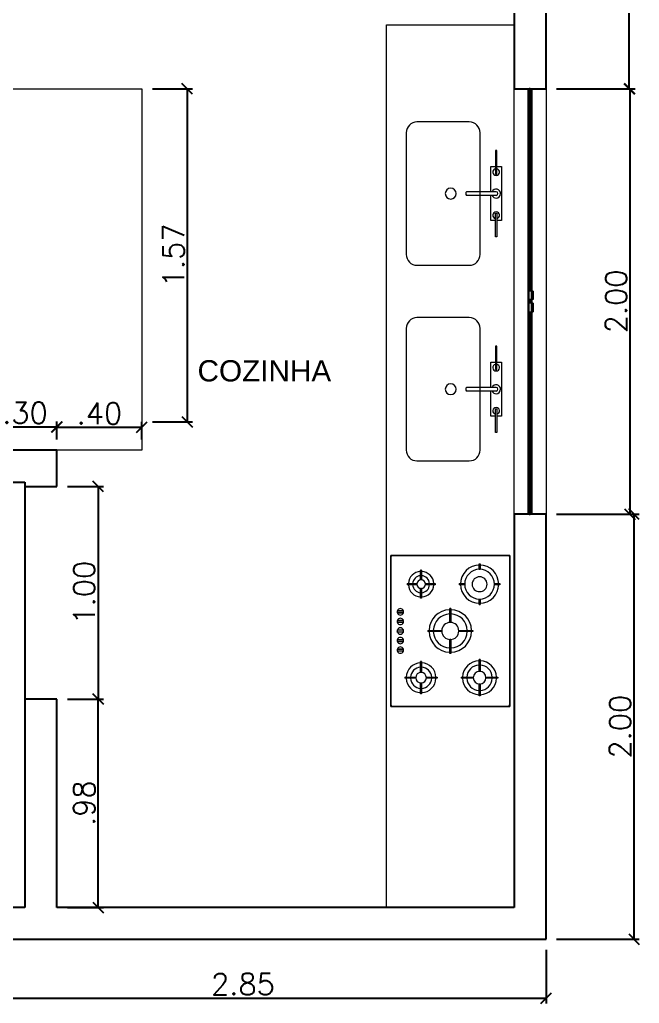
# Model space of a CAD drawing. Header units: metres. Extents: x 49881.8 to 49890.2, y 45902.3 to 45921.9.
# Drawn here: x 49886.631 to 49889.545, y 45902.291 to 45906.917 of the extents above; entities that cross this region are included whole.
import ezdxf

# ---------------------------------------------------------------- set-up
doc = ezdxf.new("R2010")
doc.units = ezdxf.units.M
for name, color, linetype, lineweight in [('A-FLOR-PATT', 8, 'Continuous', 9), ('A-GLAZ', 151, 'Continuous', 9), ('P-SANR-FIXT', 6, 'Continuous', 9), ('Q-SPCQ', 91, 'Continuous', 9)]:
    doc.layers.add(name, color=color, linetype=linetype, lineweight=lineweight)
doc.layers.add('ARQ-ALVNARIA (Paredes)', color=4, linetype='Continuous')
doc.layers.add('LEGENDAS', color=30, linetype='Continuous')
doc.styles.add('ROMANS', font='romans.shx')
doc.styles.get("Standard").update_dxf_attribs({"font": 'arial.ttf'})
doc.dimstyles.new('1-50', dxfattribs={"dimscale": 0.5, "dimtxt": 0.2, "dimasz": 0.1, "dimexe": 0.05, "dimexo": 0.1, "dimgap": 0.03, "dimtad": 1, "dimzin": 5, "dimdsep": 46, "dimtxsty": 'ROMANS', "dimblk": 'OBLIQUE', "dimcen": 0, "dimclrd": 256, "dimclre": 256, "dimclrt": 2, "dimadec": 0, "dimazin": 0, "dimtfac": 1, "dimtofl": 0, "dimtmove": 2, "dimatfit": 3, "dimfxl": 0.04, "dimtolj": 1, "dimtzin": 1, "dimarcsym": 0})

# ---------------------------------------------------------------- blocks, each defined once
blk = doc.blocks.new('Janela Blindex - Janela Blindex-1385514-1º PAVIMENTO')
at = {"layer": 'A-GLAZ'}
for p, q in [((1, 0.01), (-1, 0.01)), ((-1, 0.01), (-1, 0.005)), ((-1, 0.005), (1, 0.005)), ((-0.0484, 0.0145), (-0.0484, 0.01)), ((-0.0484, 0.0145), (-0.0284, 0.0145)), ((-0.0484, 0.005), (-0.0484, -0.005)), ((-0.0284, 0.0145), (-0.0084, 0.0145)), ((-0.0084, 0.0145), (-0.0084, 0.01)), ((-0.0084, 0.005), (-0.0084, -0.005)), ((0.0084, 0.0145), (0.0304, 0.0145)), ((0.0084, 0.0145), (0.0084, 0.01)), ((0.0084, 0.005), (0.0084, -0.005)), ((0.0304, 0.0145), (0.0484, 0.0145)), ((0.0484, 0.01), (0.0484, 0.0145)), ((0.0484, -0.005), (0.0484, 0.005)), ((1, 0.005), (1, 0.01)), ((1, -0.005), (-1, -0.005)), ((-1, -0.005), (-1, -0.01)), ((-1, -0.01), (1, -0.01)), ((1, -0.01), (1, -0.005))]:
    blk.add_line(p, q, dxfattribs=at)
at = {"layer": 'A-GLAZ', "lineweight": 25}
for p, q in [((-0.0484, 0.004), (-0.55, 0.004)), ((-0.55, 0.004), (-0.55, 0.001)), ((-0.55, 0.001), (-0.0484, 0.001)), ((-0.0084, 0.004), (0.0084, 0.004)), ((0.0084, 0.004), (-0.0084, 0.004)), ((0.0084, 0.001), (-0.0084, 0.001)), ((-0.0084, 0.001), (0.0084, 0.001)), ((0.55, 0.004), (0.0484, 0.004)), ((0.0484, 0.001), (0.55, 0.001)), ((0.55, 0.001), (0.55, 0.004)), ((-0.986, 0), (-1, 0)), ((-1, 0), (-1, -0.001)), ((-1, -0.001), (-0.986, -0.001)), ((-0.5, -0.001), (-1, -0.001)), ((-1, -0.001), (-1, -0.004)), ((-0.986, -0.004), (-1, -0.004)), ((-1, -0.004), (-1, -0.005)), ((-1, -0.004), (-0.5, -0.004)), ((-0.986, -0.001), (-0.986, 0)), ((-0.986, -0.005), (-0.986, -0.004)), ((-0.5134, 0), (-0.5134, -0.001)), ((-0.4984, 0), (-0.5134, 0)), ((-0.5134, -0.001), (-0.5, -0.001)), ((-0.5, -0.004), (-0.5134, -0.004)), ((-0.5134, -0.004), (-0.5134, -0.005)), ((-0.5, -0.001), (-0.5, -0.004)), ((-0.5, -0.004), (-0.5, -0.001)), ((-0.4984, -0.005), (-0.4984, 0)), ((-0.0084, 0), (0.0084, 0)), ((0.5134, 0), (0.4984, 0)), ((0.4984, 0), (0.4984, -0.005)), ((0.5, -0.004), (0.5, -0.001)), ((0.5, -0.001), (0.5134, -0.001)), ((1, -0.001), (0.5, -0.001)), ((0.5, -0.001), (0.5, -0.004)), ((0.5134, -0.004), (0.5, -0.004)), ((0.5, -0.004), (1, -0.004)), ((0.5134, -0.001), (0.5134, 0)), ((0.5134, -0.005), (0.5134, -0.004)), ((1, 0), (0.9856, 0)), ((0.9856, 0), (0.9856, -0.001)), ((0.9856, -0.001), (1, -0.001)), ((1, -0.004), (0.9856, -0.004)), ((0.9856, -0.004), (0.9856, -0.005)), ((1, -0.001), (1, 0)), ((1, -0.004), (1, -0.001)), ((1, -0.005), (1, -0.004))]:
    blk.add_line(p, q, dxfattribs=at)
blk = doc.blocks.new('_Oblique')
at = {"color": 0, "linetype": 'ByBlock', "lineweight": -2}
blk.add_line((-0.5, -0.5), (0.5, 0.5), dxfattribs=at)
blk = doc.blocks.new('*D96')
at = {"layer": 'Defpoints', "color": 0, "transparency": 16777216}
for p in [(49886.8064, 45905.0022), (49886.5064, 45904.8918), (49886.8064, 45904.8918)]:
    blk.add_point(p, dxfattribs=at)
at = {"layer": 'LEGENDAS', "lineweight": -2, "transparency": 16777216}
for p, q in [((49886.5064, 45904.9418), (49886.5064, 45905.0272)), ((49886.5064, 45905.0022), (49886.8064, 45905.0022)), ((49886.8064, 45904.9418), (49886.8064, 45905.0272))]:
    blk.add_line(p, q, dxfattribs=at)
at = {"layer": 'LEGENDAS', "lineweight": -2, "transparency": 16777216, "xscale": 0.05, "yscale": 0.05, "zscale": 0.05, "rotation": 180}
blk.add_blockref('_Oblique', (49886.5064, 45905.0022), dxfattribs=at)
at = {"layer": 'LEGENDAS', "lineweight": -2, "transparency": 16777216, "xscale": 0.05, "yscale": 0.05, "zscale": 0.05}
blk.add_blockref('_Oblique', (49886.8064, 45905.0022), dxfattribs=at)
at = {"layer": 'LEGENDAS', "color": 2, "transparency": 16777216, "insert": (49886.6564, 45905.0672), "char_height": 0.1, "attachment_point": 5, "style": 'ROMANS'}
blk.add_mtext('\\A1;.30', dxfattribs=at)
blk = doc.blocks.new('*D97')
at = {"layer": 'Defpoints', "color": 0, "transparency": 16777216}
for p in [(49887.2064, 45905.0001), (49886.8064, 45904.8918), (49887.2064, 45904.8918)]:
    blk.add_point(p, dxfattribs=at)
at = {"layer": 'LEGENDAS', "lineweight": -2, "transparency": 16777216}
for p, q in [((49886.8064, 45904.9418), (49886.8064, 45905.0251)), ((49887.2064, 45904.9418), (49887.2064, 45905.0251)), ((49886.8064, 45905.0001), (49887.2064, 45905.0001))]:
    blk.add_line(p, q, dxfattribs=at)
at = {"layer": 'LEGENDAS', "lineweight": -2, "transparency": 16777216, "xscale": 0.05, "yscale": 0.05, "zscale": 0.05, "rotation": 180}
blk.add_blockref('_Oblique', (49886.8064, 45905.0001), dxfattribs=at)
at = {"layer": 'LEGENDAS', "lineweight": -2, "transparency": 16777216, "xscale": 0.05, "yscale": 0.05, "zscale": 0.05}
blk.add_blockref('_Oblique', (49887.2064, 45905.0001), dxfattribs=at)
at = {"layer": 'LEGENDAS', "color": 2, "transparency": 16777216, "insert": (49887.0064, 45905.0651), "char_height": 0.1, "attachment_point": 5, "style": 'ROMANS'}
blk.add_mtext('\\A1;.40', dxfattribs=at)
blk = doc.blocks.new('*D113')
at = {"layer": 'Defpoints', "color": 0, "transparency": 16777216}
for p in [(49886.2564, 45902.5918), (49889.1064, 45902.5918), (49889.1064, 45902.3155)]:
    blk.add_point(p, dxfattribs=at)
at = {"layer": 'LEGENDAS', "lineweight": -2, "transparency": 16777216}
for p, q in [((49886.2564, 45902.5418), (49886.2564, 45902.2905)), ((49889.1064, 45902.5418), (49889.1064, 45902.2905)), ((49886.2564, 45902.3155), (49889.1064, 45902.3155))]:
    blk.add_line(p, q, dxfattribs=at)
at = {"layer": 'LEGENDAS', "lineweight": -2, "transparency": 16777216, "xscale": 0.05, "yscale": 0.05, "zscale": 0.05, "rotation": 180}
blk.add_blockref('_Oblique', (49886.2564, 45902.3155), dxfattribs=at)
at = {"layer": 'LEGENDAS', "lineweight": -2, "transparency": 16777216, "xscale": 0.05, "yscale": 0.05, "zscale": 0.05}
blk.add_blockref('_Oblique', (49889.1064, 45902.3155), dxfattribs=at)
at = {"layer": 'LEGENDAS', "color": 2, "transparency": 16777216, "insert": (49887.6814, 45902.3805), "char_height": 0.1, "attachment_point": 5, "style": 'ROMANS'}
blk.add_mtext('\\A1;2.85', dxfattribs=at)
blk = doc.blocks.new('*D114')
at = {"layer": 'Defpoints', "color": 0, "transparency": 16777216}
for p in [(49889.1064, 45904.5918), (49889.5201, 45904.5918), (49889.1064, 45902.5918)]:
    blk.add_point(p, dxfattribs=at)
at = {"layer": 'LEGENDAS', "lineweight": -2, "transparency": 16777216}
for p, q in [((49889.1564, 45904.5918), (49889.5451, 45904.5918)), ((49889.5201, 45902.5918), (49889.5201, 45904.5918)), ((49889.1564, 45902.5918), (49889.5451, 45902.5918))]:
    blk.add_line(p, q, dxfattribs=at)
at = {"layer": 'LEGENDAS', "lineweight": -2, "transparency": 16777216, "xscale": 0.05, "yscale": 0.05, "zscale": 0.05}
for p, rotation in [((49889.5201, 45904.5918), 90), ((49889.5201, 45902.5918), 270)]:
    blk.add_blockref('_Oblique', p, dxfattribs=dict(at, rotation=rotation))
at = {"layer": 'LEGENDAS', "color": 2, "transparency": 16777216, "insert": (49889.4551, 45903.5918), "char_height": 0.1, "attachment_point": 5, "rotation": 90, "style": 'ROMANS'}
blk.add_mtext('\\A1;2.00', dxfattribs=at)
blk = doc.blocks.new('*D115')
at = {"layer": 'Defpoints', "color": 0, "transparency": 16777216}
for p in [(49889.1064, 45906.5918), (49889.1064, 45904.5918), (49889.5007, 45904.5918)]:
    blk.add_point(p, dxfattribs=at)
at = {"layer": 'LEGENDAS', "lineweight": -2, "transparency": 16777216}
for p, q in [((49889.1564, 45906.5918), (49889.5257, 45906.5918)), ((49889.5007, 45906.5918), (49889.5007, 45904.5918)), ((49889.1564, 45904.5918), (49889.5257, 45904.5918))]:
    blk.add_line(p, q, dxfattribs=at)
at = {"layer": 'LEGENDAS', "lineweight": -2, "transparency": 16777216, "xscale": 0.05, "yscale": 0.05, "zscale": 0.05}
for p, rotation in [((49889.5007, 45906.5918), 90), ((49889.5007, 45904.5918), 270)]:
    blk.add_blockref('_Oblique', p, dxfattribs=dict(at, rotation=rotation))
at = {"layer": 'LEGENDAS', "color": 2, "transparency": 16777216, "insert": (49889.4357, 45905.5918), "char_height": 0.1, "attachment_point": 5, "rotation": 90, "style": 'ROMANS'}
blk.add_mtext('\\A1;2.00', dxfattribs=at)
blk = doc.blocks.new('*D116')
at = {"layer": 'Defpoints', "color": 0, "transparency": 16777216}
for p in [(49889.1064, 45907.5918), (49889.4967, 45907.5918), (49889.1064, 45906.5918)]:
    blk.add_point(p, dxfattribs=at)
at = {"layer": 'LEGENDAS', "lineweight": -2, "transparency": 16777216}
for p, q in [((49889.1564, 45907.5918), (49889.5217, 45907.5918)), ((49889.4967, 45906.5918), (49889.4967, 45907.5918)), ((49889.1564, 45906.5918), (49889.5217, 45906.5918))]:
    blk.add_line(p, q, dxfattribs=at)
at = {"layer": 'LEGENDAS', "lineweight": -2, "transparency": 16777216, "xscale": 0.05, "yscale": 0.05, "zscale": 0.05}
for p, rotation in [((49889.4967, 45907.5918), 90), ((49889.4967, 45906.5918), 270)]:
    blk.add_blockref('_Oblique', p, dxfattribs=dict(at, rotation=rotation))
at = {"layer": 'LEGENDAS', "color": 2, "transparency": 16777216, "insert": (49889.4317, 45907.0918), "char_height": 0.1, "attachment_point": 5, "rotation": 90, "style": 'ROMANS'}
blk.add_mtext('\\A1;1.00', dxfattribs=at)
blk = doc.blocks.new('*D119')
at = {"layer": 'Defpoints', "color": 0, "transparency": 16777216}
for p in [(49887.2064, 45906.5918), (49887.2064, 45905.0251), (49887.4193, 45905.0251)]:
    blk.add_point(p, dxfattribs=at)
at = {"layer": 'LEGENDAS', "lineweight": -2, "transparency": 16777216}
for p, q in [((49887.2564, 45906.5918), (49887.4443, 45906.5918)), ((49887.4193, 45906.5918), (49887.4193, 45905.0251)), ((49887.2564, 45905.0251), (49887.4443, 45905.0251))]:
    blk.add_line(p, q, dxfattribs=at)
at = {"layer": 'LEGENDAS', "lineweight": -2, "transparency": 16777216, "xscale": 0.05, "yscale": 0.05, "zscale": 0.05}
for p, rotation in [((49887.4193, 45906.5918), 90), ((49887.4193, 45905.0251), 270)]:
    blk.add_blockref('_Oblique', p, dxfattribs=dict(at, rotation=rotation))
at = {"layer": 'LEGENDAS', "color": 2, "transparency": 16777216, "insert": (49887.3543, 45905.8085), "char_height": 0.1, "attachment_point": 5, "rotation": 90, "style": 'ROMANS'}
blk.add_mtext('\\A1;1.57', dxfattribs=at)
blk = doc.blocks.new('*D146')
at = {"layer": 'Defpoints', "color": 0, "transparency": 16777216}
for p in [(49886.8064, 45903.7218), (49886.9999, 45903.7218), (49886.8064, 45902.7418)]:
    blk.add_point(p, dxfattribs=at)
at = {"layer": 'LEGENDAS', "lineweight": -2, "transparency": 16777216}
for p, q in [((49886.8564, 45903.7218), (49887.0249, 45903.7218)), ((49886.9999, 45902.7418), (49886.9999, 45903.7218)), ((49886.8564, 45902.7418), (49887.0249, 45902.7418))]:
    blk.add_line(p, q, dxfattribs=at)
at = {"layer": 'LEGENDAS', "lineweight": -2, "transparency": 16777216, "xscale": 0.05, "yscale": 0.05, "zscale": 0.05}
for p, rotation in [((49886.9999, 45903.7218), 90), ((49886.9999, 45902.7418), 270)]:
    blk.add_blockref('_Oblique', p, dxfattribs=dict(at, rotation=rotation))
at = {"layer": 'LEGENDAS', "color": 2, "transparency": 16777216, "insert": (49886.9349, 45903.2318), "char_height": 0.1, "attachment_point": 5, "rotation": 90, "style": 'ROMANS'}
blk.add_mtext('\\A1;.98', dxfattribs=at)
blk = doc.blocks.new('*D147')
at = {"layer": 'Defpoints', "color": 0, "transparency": 16777216}
for p in [(49886.8064, 45904.7218), (49886.8064, 45903.7218), (49886.9999, 45903.7218)]:
    blk.add_point(p, dxfattribs=at)
at = {"layer": 'LEGENDAS', "lineweight": -2, "transparency": 16777216}
for p, q in [((49886.8564, 45904.7218), (49887.0249, 45904.7218)), ((49886.9999, 45904.7218), (49886.9999, 45903.7218)), ((49886.8564, 45903.7218), (49887.0249, 45903.7218))]:
    blk.add_line(p, q, dxfattribs=at)
at = {"layer": 'LEGENDAS', "lineweight": -2, "transparency": 16777216, "xscale": 0.05, "yscale": 0.05, "zscale": 0.05}
for p, rotation in [((49886.9999, 45904.7218), 90), ((49886.9999, 45903.7218), 270)]:
    blk.add_blockref('_Oblique', p, dxfattribs=dict(at, rotation=rotation))
at = {"layer": 'LEGENDAS', "color": 2, "transparency": 16777216, "insert": (49886.9349, 45904.2218), "char_height": 0.1, "attachment_point": 5, "rotation": 90, "style": 'ROMANS'}
blk.add_mtext('\\A1;1.00', dxfattribs=at)

msp = doc.modelspace()

# ---------------------------------------------------------------- linework, layer by layer
at = {"layer": 'A-FLOR-PATT'}
for p, q in [((49888.3564, 45906.8918), (49888.9564, 45906.8918)), ((49888.3564, 45902.7418), (49888.3564, 45906.8918)), ((49886.5064, 45906.5918), (49887.2064, 45906.5918)), ((49887.2064, 45906.5918), (49887.2064, 45904.8918)), ((49888.9564, 45904.5918), (49888.9564, 45906.5918)), ((49889.1064, 45906.5918), (49889.1064, 45904.5918)), ((49888.7456, 45906.4356), (49888.4996, 45906.4356)), ((49888.4488, 45906.3848), (49888.4488, 45905.8126)), ((49888.7964, 45905.8126), (49888.7964, 45906.3848)), ((49888.4996, 45905.7618), (49888.7456, 45905.7618)), ((49888.7456, 45905.5156), (49888.4996, 45905.5156)), ((49888.4488, 45905.4648), (49888.4488, 45904.8926)), ((49888.7964, 45904.8926), (49888.7964, 45905.4648)), ((49887.2064, 45904.8918), (49886.8064, 45904.8918)), ((49888.4996, 45904.8418), (49888.7456, 45904.8418))]:
    msp.add_line(p, q, dxfattribs=at)
at = {"layer": 'A-FLOR-PATT', "lineweight": 25}
for p, q in [((49888.9564, 45906.5918), (49889.1064, 45906.5918)), ((49889.0314, 45906.5918), (49889.0364, 45906.5918)), ((49889.0214, 45904.5918), (49888.9564, 45904.5918)), ((49889.0364, 45904.5918), (49889.0314, 45904.5918)), ((49889.1064, 45904.5918), (49889.0414, 45904.5918))]:
    msp.add_line(p, q, dxfattribs=at)
at = {"layer": 'A-FLOR-PATT'}
for centre, start, end in [((49888.4996, 45906.3848), 90, 180), ((49888.7456, 45906.3848), 0, 90), ((49888.4996, 45905.8126), 180, 270), ((49888.7456, 45905.8126), 270, 0), ((49888.4996, 45905.4648), 90, 180), ((49888.7456, 45905.4648), 0, 90), ((49888.4996, 45904.8926), 180, 270), ((49888.7456, 45904.8926), 270, 0)]:
    msp.add_arc(centre, 0.0508, start, end, dxfattribs=at)
at = {"layer": 'ARQ-ALVNARIA (Paredes)'}
for p, q in [((49888.9564, 45907.5918), (49888.9564, 45906.5918)), ((49889.1064, 45906.5918), (49889.1064, 45907.5918)), ((49886.8064, 45904.8918), (49882.2564, 45904.8918)), ((49886.8064, 45904.7218), (49886.8064, 45904.8918)), ((49883.6564, 45904.7418), (49886.6564, 45904.7418)), ((49886.6564, 45904.7418), (49886.6564, 45904.7218)), ((49886.6564, 45904.7218), (49886.6564, 45903.7218)), ((49886.6564, 45904.7218), (49886.8064, 45904.7218)), ((49888.9564, 45904.5918), (49888.9564, 45902.7418)), ((49889.1064, 45902.5918), (49889.1064, 45904.5918)), ((49886.6564, 45903.7218), (49886.6564, 45902.7418)), ((49886.8064, 45903.7218), (49886.6564, 45903.7218)), ((49886.8064, 45902.7418), (49886.8064, 45903.7218)), ((49886.6564, 45902.7418), (49886.2564, 45902.7418)), ((49888.9564, 45902.7418), (49886.8064, 45902.7418)), ((49886.2564, 45902.5918), (49889.1064, 45902.5918))]:
    msp.add_line(p, q, dxfattribs=at)
at = {"layer": 'P-SANR-FIXT'}
for p, q in [((49888.8749, 45906.3019), (49888.8686, 45906.3019)), ((49888.8686, 45906.3019), (49888.8686, 45906.1908)), ((49888.8749, 45906.1908), (49888.8749, 45906.3019)), ((49888.8464, 45906.2257), (49888.8686, 45906.2257)), ((49888.8464, 45906.1073), (49888.8464, 45906.2257)), ((49888.8749, 45906.2257), (49888.8972, 45906.2257)), ((49888.8972, 45906.2257), (49888.8972, 45905.9717)), ((49888.8686, 45906.1908), (49888.8749, 45906.1908)), ((49888.8718, 45906.1073), (49888.733, 45906.1073)), ((49888.8718, 45906.09), (49888.733, 45906.09)), ((49888.8464, 45905.9717), (49888.8464, 45906.09)), ((49888.8686, 45906.0066), (49888.8749, 45906.0066)), ((49888.8686, 45905.8954), (49888.8686, 45906.0066)), ((49888.8749, 45906.0066), (49888.8749, 45905.8954)), ((49888.8686, 45905.9717), (49888.8464, 45905.9717)), ((49888.8972, 45905.9717), (49888.8749, 45905.9717)), ((49888.8749, 45905.8954), (49888.8686, 45905.8954)), ((49888.8749, 45905.3819), (49888.8686, 45905.3819)), ((49888.8686, 45905.3819), (49888.8686, 45905.2708)), ((49888.8749, 45905.2708), (49888.8749, 45905.3819)), ((49888.8464, 45905.3057), (49888.8686, 45905.3057)), ((49888.8464, 45905.1873), (49888.8464, 45905.3057)), ((49888.8749, 45905.3057), (49888.8972, 45905.3057)), ((49888.8972, 45905.3057), (49888.8972, 45905.0517)), ((49888.8686, 45905.2708), (49888.8749, 45905.2708)), ((49888.8718, 45905.1873), (49888.733, 45905.1873)), ((49888.8718, 45905.17), (49888.733, 45905.17)), ((49888.8464, 45905.0517), (49888.8464, 45905.17)), ((49888.8686, 45905.0517), (49888.8464, 45905.0517)), ((49888.8686, 45905.0866), (49888.8749, 45905.0866)), ((49888.8686, 45904.9754), (49888.8686, 45905.0866)), ((49888.8749, 45905.0866), (49888.8749, 45904.9754)), ((49888.8972, 45905.0517), (49888.8749, 45905.0517)), ((49888.8749, 45904.9754), (49888.8686, 45904.9754))]:
    msp.add_line(p, q, dxfattribs=at)
for centre, radius, start, end in [((49888.4996, 45906.3848), 0.0508, 90, 180), ((49888.7456, 45906.3848), 0.0508, 0, 90), ((49888.8718, 45906.2003), 0.0157, 101.679, 270), ((49888.8718, 45906.2003), 0.0157, 270, 78.321), ((49888.6583, 45906.0987), 0.0254, 90, 270), ((49888.6583, 45906.0987), 0.0254, 270, 90), ((49888.8718, 45906.0987), 0.0211, 0.001, 155.9519), ((49888.7398, 45906.0987), 0.011, 128.413, 231.587), ((49888.8718, 45906.0987), 0.0211, 204.1976, 270), ((49888.8718, 45906.0987), 0.00862, 270, 90), ((49888.8718, 45906.0987), 0.0211, 270, 359.999), ((49888.8718, 45905.9971), 0.0157, 90, 258.321), ((49888.8718, 45905.9971), 0.0157, 281.679, 90), ((49888.4996, 45905.8126), 0.0508, 180, 270), ((49888.7456, 45905.8126), 0.0508, 270, 0), ((49888.4996, 45905.4648), 0.0508, 90, 180), ((49888.7456, 45905.4648), 0.0508, 0, 90), ((49888.8718, 45905.2803), 0.0157, 101.679, 270), ((49888.8718, 45905.2803), 0.0157, 270, 78.321), ((49888.6583, 45905.1787), 0.0254, 90, 270), ((49888.6583, 45905.1787), 0.0254, 270, 90), ((49888.7398, 45905.1787), 0.011, 128.413, 231.587), ((49888.8718, 45905.1787), 0.0211, 0.001, 155.9519), ((49888.8718, 45905.1787), 0.00862, 270, 90), ((49888.8718, 45905.1787), 0.0211, 204.1976, 270), ((49888.8718, 45905.1787), 0.0211, 270, 359.999), ((49888.8718, 45905.0771), 0.0157, 90, 258.321), ((49888.8718, 45905.0771), 0.0157, 281.679, 90), ((49888.4996, 45904.8926), 0.0508, 180, 270), ((49888.7456, 45904.8926), 0.0508, 270, 0)]:
    msp.add_arc(centre, radius, start, end, dxfattribs=at)
at = {"layer": 'Q-SPCQ'}
for p, q in [((49888.3764, 45904.3968), (49888.3764, 45903.6868)), ((49888.9364, 45904.3968), (49888.3764, 45904.3968)), ((49888.3764, 45903.6868), (49888.3764, 45904.3968)), ((49888.3764, 45904.3968), (49888.9364, 45904.3968)), ((49888.7914, 45904.3318), (49888.7914, 45904.3576)), ((49888.7914, 45904.3576), (49888.7964, 45904.3576)), ((49888.7964, 45904.3576), (49888.7964, 45904.3318)), ((49888.9364, 45903.6868), (49888.9364, 45904.3968)), ((49888.9364, 45904.3968), (49888.9364, 45903.6868)), ((49888.5164, 45904.3096), (49888.5164, 45904.3276)), ((49888.5214, 45904.3276), (49888.5164, 45904.3276)), ((49888.5164, 45904.2818), (49888.5164, 45904.3096)), ((49888.5214, 45904.3096), (49888.5164, 45904.3096)), ((49888.5214, 45904.3276), (49888.5214, 45904.3096)), ((49888.5214, 45904.3096), (49888.5214, 45904.2818)), ((49888.7914, 45904.3318), (49888.7964, 45904.3318)), ((49888.4531, 45904.2643), (49888.4711, 45904.2643)), ((49888.4531, 45904.2643), (49888.4531, 45904.2593)), ((49888.4711, 45904.2643), (49888.4989, 45904.2643)), ((49888.4711, 45904.2643), (49888.4711, 45904.2593)), ((49888.4989, 45904.2643), (49888.4989, 45904.2593)), ((49888.5214, 45904.2818), (49888.5164, 45904.2818)), ((49888.5389, 45904.2643), (49888.5589, 45904.2643)), ((49888.5389, 45904.2643), (49888.5389, 45904.2593)), ((49888.5589, 45904.2643), (49888.5847, 45904.2643)), ((49888.5589, 45904.2643), (49888.5589, 45904.2593)), ((49888.5847, 45904.2643), (49888.5847, 45904.2593)), ((49888.6981, 45904.2643), (49888.7239, 45904.2643)), ((49888.6981, 45904.2643), (49888.6981, 45904.2593)), ((49888.7239, 45904.2643), (49888.7239, 45904.2593)), ((49888.8639, 45904.2643), (49888.8897, 45904.2643)), ((49888.8639, 45904.2643), (49888.8639, 45904.2593)), ((49888.8897, 45904.2643), (49888.8897, 45904.2593)), ((49888.4711, 45904.2593), (49888.4531, 45904.2593)), ((49888.4989, 45904.2593), (49888.4711, 45904.2593)), ((49888.5164, 45904.2218), (49888.5164, 45904.2418)), ((49888.5214, 45904.2418), (49888.5164, 45904.2418)), ((49888.5164, 45904.196), (49888.5164, 45904.2218)), ((49888.5214, 45904.2218), (49888.5164, 45904.2218)), ((49888.5214, 45904.2418), (49888.5214, 45904.2218)), ((49888.5214, 45904.2218), (49888.5214, 45904.196)), ((49888.5589, 45904.2593), (49888.5389, 45904.2593)), ((49888.5847, 45904.2593), (49888.5589, 45904.2593)), ((49888.7239, 45904.2593), (49888.6981, 45904.2593)), ((49888.8897, 45904.2593), (49888.8639, 45904.2593)), ((49888.5214, 45904.196), (49888.5164, 45904.196)), ((49888.7914, 45904.166), (49888.7914, 45904.1918)), ((49888.7914, 45904.1918), (49888.7964, 45904.1918)), ((49888.7964, 45904.1918), (49888.7964, 45904.166)), ((49888.4072, 45904.1368), (49888.4069, 45904.1358)), ((49888.4358, 45904.1358), (49888.4069, 45904.1358)), ((49888.4072, 45904.1268), (49888.4069, 45904.1278)), ((49888.4069, 45904.1278), (49888.4358, 45904.1278)), ((49888.4072, 45904.1368), (49888.4355, 45904.1368)), ((49888.4355, 45904.1268), (49888.4072, 45904.1268)), ((49888.4358, 45904.1358), (49888.4355, 45904.1368)), ((49888.4355, 45904.1268), (49888.4358, 45904.1278)), ((49888.6539, 45904.1296), (49888.6539, 45904.1476)), ((49888.6589, 45904.1476), (49888.6539, 45904.1476)), ((49888.6539, 45904.0818), (49888.6539, 45904.1296)), ((49888.6589, 45904.1296), (49888.6539, 45904.1296)), ((49888.6589, 45904.1476), (49888.6589, 45904.1296)), ((49888.6589, 45904.1296), (49888.6589, 45904.0818)), ((49888.7914, 45904.166), (49888.7964, 45904.166)), ((49888.4069, 45904.0908), (49888.4072, 45904.0918)), ((49888.4358, 45904.0908), (49888.4069, 45904.0908)), ((49888.4069, 45904.0828), (49888.4358, 45904.0828)), ((49888.4069, 45904.0828), (49888.4072, 45904.0818)), ((49888.4072, 45904.0918), (49888.4355, 45904.0918)), ((49888.4355, 45904.0818), (49888.4072, 45904.0818)), ((49888.4358, 45904.0908), (49888.4355, 45904.0918)), ((49888.4355, 45904.0818), (49888.4358, 45904.0828)), ((49888.6589, 45904.0818), (49888.6539, 45904.0818)), ((49888.4072, 45904.0468), (49888.4069, 45904.0458)), ((49888.4358, 45904.0458), (49888.4069, 45904.0458)), ((49888.4072, 45904.0368), (49888.4069, 45904.0378)), ((49888.4069, 45904.0378), (49888.4358, 45904.0378)), ((49888.4072, 45904.0468), (49888.4355, 45904.0468)), ((49888.4355, 45904.0368), (49888.4072, 45904.0368)), ((49888.4358, 45904.0458), (49888.4355, 45904.0468)), ((49888.4355, 45904.0368), (49888.4358, 45904.0378)), ((49888.5506, 45904.0443), (49888.5686, 45904.0443)), ((49888.5506, 45904.0443), (49888.5506, 45904.0393)), ((49888.5686, 45904.0393), (49888.5506, 45904.0393)), ((49888.5686, 45904.0443), (49888.6164, 45904.0443)), ((49888.5686, 45904.0443), (49888.5686, 45904.0393)), ((49888.6164, 45904.0393), (49888.5686, 45904.0393)), ((49888.6164, 45904.0443), (49888.6164, 45904.0393)), ((49888.6964, 45904.0443), (49888.7364, 45904.0443)), ((49888.6964, 45904.0443), (49888.6964, 45904.0393)), ((49888.7364, 45904.0393), (49888.6964, 45904.0393)), ((49888.7364, 45904.0443), (49888.7622, 45904.0443)), ((49888.7364, 45904.0443), (49888.7364, 45904.0393)), ((49888.7622, 45904.0393), (49888.7364, 45904.0393)), ((49888.7622, 45904.0443), (49888.7622, 45904.0393)), ((49888.4072, 45904.0018), (49888.4069, 45904.0008)), ((49888.4358, 45904.0008), (49888.4069, 45904.0008)), ((49888.4072, 45903.9918), (49888.4069, 45903.9928)), ((49888.4069, 45903.9928), (49888.4358, 45903.9928)), ((49888.4072, 45904.0018), (49888.4355, 45904.0018)), ((49888.4355, 45903.9918), (49888.4072, 45903.9918)), ((49888.4358, 45904.0008), (49888.4355, 45904.0018)), ((49888.4355, 45903.9918), (49888.4358, 45903.9928)), ((49888.6539, 45903.9618), (49888.6539, 45904.0018)), ((49888.6589, 45904.0018), (49888.6539, 45904.0018)), ((49888.6589, 45904.0018), (49888.6589, 45903.9618)), ((49888.4069, 45903.9558), (49888.4072, 45903.9568)), ((49888.4358, 45903.9558), (49888.4069, 45903.9558)), ((49888.4069, 45903.9478), (49888.4358, 45903.9478)), ((49888.4069, 45903.9478), (49888.4072, 45903.9468)), ((49888.4072, 45903.9568), (49888.4355, 45903.9568)), ((49888.4355, 45903.9468), (49888.4072, 45903.9468)), ((49888.4358, 45903.9558), (49888.4355, 45903.9568)), ((49888.4355, 45903.9468), (49888.4358, 45903.9478)), ((49888.6539, 45903.936), (49888.6539, 45903.9618)), ((49888.6589, 45903.9618), (49888.6539, 45903.9618)), ((49888.6589, 45903.9618), (49888.6589, 45903.936)), ((49888.5164, 45903.8796), (49888.5164, 45903.8976)), ((49888.5214, 45903.8976), (49888.5164, 45903.8976)), ((49888.5214, 45903.8976), (49888.5214, 45903.8796)), ((49888.6589, 45903.936), (49888.6539, 45903.936)), ((49888.7914, 45903.8896), (49888.7914, 45903.9076)), ((49888.7964, 45903.9076), (49888.7914, 45903.9076)), ((49888.7964, 45903.9076), (49888.7964, 45903.8896)), ((49888.5164, 45903.8468), (49888.5164, 45903.8796)), ((49888.5214, 45903.8796), (49888.5164, 45903.8796)), ((49888.5214, 45903.8468), (49888.5164, 45903.8468)), ((49888.5214, 45903.8796), (49888.5214, 45903.8468)), ((49888.7914, 45903.8518), (49888.7914, 45903.8896)), ((49888.7964, 45903.8896), (49888.7914, 45903.8896)), ((49888.7964, 45903.8518), (49888.7914, 45903.8518)), ((49888.7964, 45903.8896), (49888.7964, 45903.8518)), ((49888.4431, 45903.8243), (49888.4611, 45903.8243)), ((49888.4431, 45903.8243), (49888.4431, 45903.8193)), ((49888.4611, 45903.8193), (49888.4431, 45903.8193)), ((49888.4611, 45903.8243), (49888.4939, 45903.8243)), ((49888.4611, 45903.8243), (49888.4611, 45903.8193)), ((49888.4939, 45903.8193), (49888.4611, 45903.8193)), ((49888.4939, 45903.8243), (49888.4939, 45903.8193)), ((49888.5439, 45903.8243), (49888.5689, 45903.8243)), ((49888.5439, 45903.8243), (49888.5439, 45903.8193)), ((49888.5689, 45903.8193), (49888.5439, 45903.8193)), ((49888.5689, 45903.8243), (49888.5947, 45903.8243)), ((49888.5689, 45903.8243), (49888.5689, 45903.8193)), ((49888.5947, 45903.8193), (49888.5689, 45903.8193)), ((49888.5947, 45903.8243), (49888.5947, 45903.8193)), ((49888.7081, 45903.8243), (49888.7261, 45903.8243)), ((49888.7081, 45903.8243), (49888.7081, 45903.8193)), ((49888.7261, 45903.8193), (49888.7081, 45903.8193)), ((49888.7261, 45903.8243), (49888.7639, 45903.8243)), ((49888.7261, 45903.8243), (49888.7261, 45903.8193)), ((49888.7639, 45903.8193), (49888.7261, 45903.8193)), ((49888.7639, 45903.8243), (49888.7639, 45903.8193)), ((49888.8239, 45903.8243), (49888.8539, 45903.8243)), ((49888.8239, 45903.8243), (49888.8239, 45903.8193)), ((49888.8539, 45903.8193), (49888.8239, 45903.8193)), ((49888.8539, 45903.8243), (49888.8797, 45903.8243)), ((49888.8539, 45903.8243), (49888.8539, 45903.8193)), ((49888.8797, 45903.8193), (49888.8539, 45903.8193)), ((49888.8797, 45903.8243), (49888.8797, 45903.8193)), ((49888.5164, 45903.7718), (49888.5164, 45903.7968)), ((49888.5214, 45903.7968), (49888.5164, 45903.7968)), ((49888.5164, 45903.746), (49888.5164, 45903.7718)), ((49888.5214, 45903.7718), (49888.5164, 45903.7718)), ((49888.5214, 45903.7968), (49888.5214, 45903.7718)), ((49888.5214, 45903.7718), (49888.5214, 45903.746)), ((49888.7914, 45903.7618), (49888.7914, 45903.7918)), ((49888.7964, 45903.7918), (49888.7914, 45903.7918)), ((49888.7914, 45903.736), (49888.7914, 45903.7618)), ((49888.7964, 45903.7618), (49888.7914, 45903.7618)), ((49888.7964, 45903.7918), (49888.7964, 45903.7618)), ((49888.7964, 45903.7618), (49888.7964, 45903.736)), ((49888.5214, 45903.746), (49888.5164, 45903.746)), ((49888.7964, 45903.736), (49888.7914, 45903.736)), ((49888.3764, 45903.6868), (49888.9364, 45903.6868)), ((49888.9364, 45903.6868), (49888.3764, 45903.6868))]:
    msp.add_line(p, q, dxfattribs=at)
for centre, radius, start, end in [((49888.5189, 45904.2618), 0.06, 92.4148, 177.5852), ((49888.5189, 45904.2618), 0.06, 2.4148, 87.5852), ((49888.7939, 45904.2618), 0.09, 90, 270), ((49888.7939, 45904.2618), 0.07, 90, 270), ((49888.7939, 45904.2618), 0.09, 270, 90), ((49888.7939, 45904.2618), 0.07, 270, 90), ((49888.5189, 45904.2618), 0.04, 93.6222, 176.3778), ((49888.5189, 45904.2618), 0.02, 90, 270), ((49888.5189, 45904.2618), 0.02, 270, 90), ((49888.5189, 45904.2618), 0.04, 3.6222, 86.3778), ((49888.7939, 45904.2618), 0.035, 90, 270), ((49888.7939, 45904.2618), 0.035, 270, 90), ((49888.5189, 45904.2618), 0.06, 182.4148, 267.5852), ((49888.5189, 45904.2618), 0.04, 183.6222, 266.3778), ((49888.5189, 45904.2618), 0.04, 273.6222, 356.3778), ((49888.5189, 45904.2618), 0.06, 272.4148, 357.5852), ((49888.4214, 45904.1318), 0.015, 164.5874, 195.5195), ((49888.4214, 45904.1318), 0.015, 90, 160.4216), ((49888.4214, 45904.1318), 0.015, 199.6903, 270), ((49888.4214, 45904.1318), 0.015, 19.5784, 90), ((49888.4214, 45904.1318), 0.015, 270, 340.3097), ((49888.4214, 45904.1318), 0.015, 344.4805, 15.4126), ((49888.6564, 45904.0418), 0.1, 91.4489, 178.5511), ((49888.6564, 45904.0418), 0.1, 1.4489, 88.5511), ((49888.4214, 45904.0868), 0.015, 164.4805, 195.4126), ((49888.4214, 45904.0868), 0.015, 90, 160.3097), ((49888.4214, 45904.0868), 0.015, 199.5784, 270), ((49888.4214, 45904.0868), 0.015, 19.6903, 90), ((49888.4214, 45904.0868), 0.015, 270, 340.4216), ((49888.4214, 45904.0868), 0.015, 344.5874, 15.5195), ((49888.6564, 45904.0418), 0.08, 91.8111, 178.1889), ((49888.6564, 45904.0418), 0.04, 90, 270), ((49888.6564, 45904.0418), 0.04, 270, 90), ((49888.6564, 45904.0418), 0.08, 1.8111, 88.1889), ((49888.4214, 45904.0418), 0.015, 164.5874, 195.5195), ((49888.4214, 45904.0418), 0.015, 90, 160.4216), ((49888.4214, 45904.0418), 0.015, 199.6903, 270), ((49888.4214, 45904.0418), 0.015, 19.5784, 90), ((49888.4214, 45904.0418), 0.015, 270, 340.3097), ((49888.4214, 45904.0418), 0.015, 344.4805, 15.4126), ((49888.6564, 45904.0418), 0.1, 181.4489, 268.5511), ((49888.6564, 45904.0418), 0.08, 181.8111, 268.1889), ((49888.6564, 45904.0418), 0.08, 271.8111, 358.1889), ((49888.6564, 45904.0418), 0.1, 271.4489, 358.5511), ((49888.4214, 45903.9968), 0.015, 164.5874, 195.5195), ((49888.4214, 45903.9968), 0.015, 90, 160.4216), ((49888.4214, 45903.9968), 0.015, 199.6903, 270), ((49888.4214, 45903.9968), 0.015, 19.5784, 90), ((49888.4214, 45903.9968), 0.015, 270, 340.3097), ((49888.4214, 45903.9968), 0.015, 344.4805, 15.4126), ((49888.4214, 45903.9518), 0.015, 164.4805, 195.4126), ((49888.4214, 45903.9518), 0.015, 90, 160.3097), ((49888.4214, 45903.9518), 0.015, 199.5784, 270), ((49888.4214, 45903.9518), 0.015, 19.6903, 90), ((49888.4214, 45903.9518), 0.015, 270, 340.4216), ((49888.4214, 45903.9518), 0.015, 344.5874, 15.5195), ((49888.7939, 45903.8218), 0.08, 91.8111, 178.1889), ((49888.7939, 45903.8218), 0.08, 1.8111, 88.1889), ((49888.5189, 45903.8218), 0.07, 92.0698, 177.9302), ((49888.5189, 45903.8218), 0.05, 92.8978, 177.1022), ((49888.5189, 45903.8218), 0.025, 90, 270), ((49888.5189, 45903.8218), 0.025, 270, 90), ((49888.5189, 45903.8218), 0.07, 2.0698, 87.9302), ((49888.5189, 45903.8218), 0.05, 2.8978, 87.1022), ((49888.7939, 45903.8218), 0.06, 92.4148, 177.5852), ((49888.7939, 45903.8218), 0.03, 90, 270), ((49888.7939, 45903.8218), 0.03, 270, 90), ((49888.7939, 45903.8218), 0.06, 2.4148, 87.5852), ((49888.5189, 45903.8218), 0.07, 182.0698, 267.9302), ((49888.5189, 45903.8218), 0.05, 182.8978, 267.1022), ((49888.5189, 45903.8218), 0.05, 272.8978, 357.1022), ((49888.5189, 45903.8218), 0.07, 272.0698, 357.9302), ((49888.7939, 45903.8218), 0.08, 181.8111, 268.1889), ((49888.7939, 45903.8218), 0.06, 182.4148, 267.5852), ((49888.7939, 45903.8218), 0.06, 272.4148, 357.5852), ((49888.7939, 45903.8218), 0.08, 271.8111, 358.1889)]:
    msp.add_arc(centre, radius, start, end, dxfattribs=at)
for points, knots in [([(49888.3814, 45904.3918), (49888.3809, 45904.3922), (49888.3803, 45904.3929), (49888.3795, 45904.3937), (49888.379, 45904.3942), (49888.3786, 45904.3946), (49888.3782, 45904.3949), (49888.3779, 45904.3953), (49888.3776, 45904.3955), (49888.3773, 45904.3958), (49888.377, 45904.3961), (49888.3767, 45904.3964), (49888.3765, 45904.3967), (49888.3764, 45904.3968), (49888.3764, 45904.3968)], [-1, -1, -1, -1, -0.833333, -0.75, -0.666667, -0.625, -0.583333, -0.5, -0.458333, -0.416667, -0.333333, -0.25, -0.166667, 0, 0, 0, 0]), ([(49888.9364, 45904.3968), (49888.9364, 45904.3968), (49888.9363, 45904.3967), (49888.936, 45904.3964), (49888.9357, 45904.3961), (49888.9354, 45904.3958), (49888.9351, 45904.3955), (49888.9348, 45904.3953), (49888.9344, 45904.3948), (49888.934, 45904.3944), (49888.9336, 45904.394), (49888.9332, 45904.3936), (49888.9325, 45904.3929), (49888.9318, 45904.3922), (49888.9314, 45904.3918)], [0, 0, 0, 0, 0.166667, 0.25, 0.333333, 0.416667, 0.458333, 0.5, 0.583333, 0.666667, 0.708333, 0.75, 0.833333, 1, 1, 1, 1]), ([(49888.3764, 45903.6868), (49888.3764, 45903.6868), (49888.3765, 45903.6869), (49888.3767, 45903.6872), (49888.377, 45903.6874), (49888.3773, 45903.6877), (49888.3776, 45903.688), (49888.3779, 45903.6883), (49888.3783, 45903.6887), (49888.3788, 45903.6892), (49888.3792, 45903.6896), (49888.3796, 45903.69), (49888.3803, 45903.6907), (49888.3809, 45903.6913), (49888.3814, 45903.6918)], [0, 0, 0, 0, 0.166667, 0.25, 0.333333, 0.416667, 0.458333, 0.5, 0.583333, 0.666667, 0.708333, 0.75, 0.833333, 1, 1, 1, 1]), ([(49888.9364, 45903.6868), (49888.9364, 45903.6868), (49888.9363, 45903.6869), (49888.936, 45903.6872), (49888.9357, 45903.6874), (49888.9354, 45903.6877), (49888.9351, 45903.688), (49888.9348, 45903.6883), (49888.9344, 45903.6887), (49888.934, 45903.6892), (49888.9336, 45903.6896), (49888.9332, 45903.69), (49888.9325, 45903.6907), (49888.9318, 45903.6914), (49888.9314, 45903.6918)], [0, 0, 0, 0, 0.166667, 0.25, 0.333333, 0.416667, 0.458333, 0.5, 0.583333, 0.666667, 0.708333, 0.75, 0.833333, 1, 1, 1, 1])]:
    msp.add_open_spline(points, degree=3, knots=knots, dxfattribs=at)

# ---------------------------------------------------------------- block references
at = {"layer": 'A-FLOR-PATT', "rotation": 269.9999999999999}
msp.add_blockref('Janela Blindex - Janela Blindex-1385514-1º PAVIMENTO', (49889.0314, 45905.5918), dxfattribs=at)

# ---------------------------------------------------------------- texts
at = {"layer": 'A-FLOR-PATT', "lineweight": 25, "insert": (49887.4677, 45905.3154), "char_height": 0.1, "attachment_point": 1}
msp.add_mtext_dynamic_manual_height_columns('COZINHA', width=0.946816, gutter_width=12.5, heights=[0], dxfattribs=at)

# ---------------------------------------------------------------- dimensions: what is measured, and where the dimension line sits
at = {"layer": 'LEGENDAS'}
for base, p1, p2, picture, middle in [((49889.4967, 45907.5918), (49889.1064, 45906.5918), (49889.1064, 45907.5918), '*D116', (49889.4317, 45907.0918)), ((49887.4193, 45905.0251), (49887.2064, 45906.5918), (49887.2064, 45905.0251), '*D119', (49887.3543, 45905.8085)), ((49889.5007, 45904.5918), (49889.1064, 45906.5918), (49889.1064, 45904.5918), '*D115', (49889.4357, 45905.5918)), ((49886.9999, 45903.7218), (49886.8064, 45904.7218), (49886.8064, 45903.7218), '*D147', (49886.9349, 45904.2218)), ((49889.5201, 45904.5918), (49889.1064, 45902.5918), (49889.1064, 45904.5918), '*D114', (49889.4551, 45903.5918)), ((49886.9999, 45903.7218), (49886.8064, 45902.7418), (49886.8064, 45903.7218), '*D146', (49886.9349, 45903.2318))]:
    dim = msp.add_linear_dim(base=base, p1=p1, p2=p2, angle=90, dimstyle='1-50', dxfattribs=at)
    dim.commit()
    dim.dimension.update_dxf_attribs({"geometry": picture, "text_midpoint": middle})
for base, p1, p2, picture, middle in [((49886.8064, 45905.0022), (49886.5064, 45904.8918), (49886.8064, 45904.8918), '*D96', (49886.6564, 45905.0672)), ((49887.2064, 45905.0001), (49886.8064, 45904.8918), (49887.2064, 45904.8918), '*D97', (49887.0064, 45905.0651)), ((49889.1064, 45902.3155), (49886.2564, 45902.5918), (49889.1064, 45902.5918), '*D113', (49887.6814, 45902.3805))]:
    dim = msp.add_linear_dim(base=base, p1=p1, p2=p2, dimstyle='1-50', dxfattribs=at)
    dim.commit()
    dim.dimension.update_dxf_attribs({"geometry": picture, "text_midpoint": middle})

doc.saveas('drawing.dxf')
